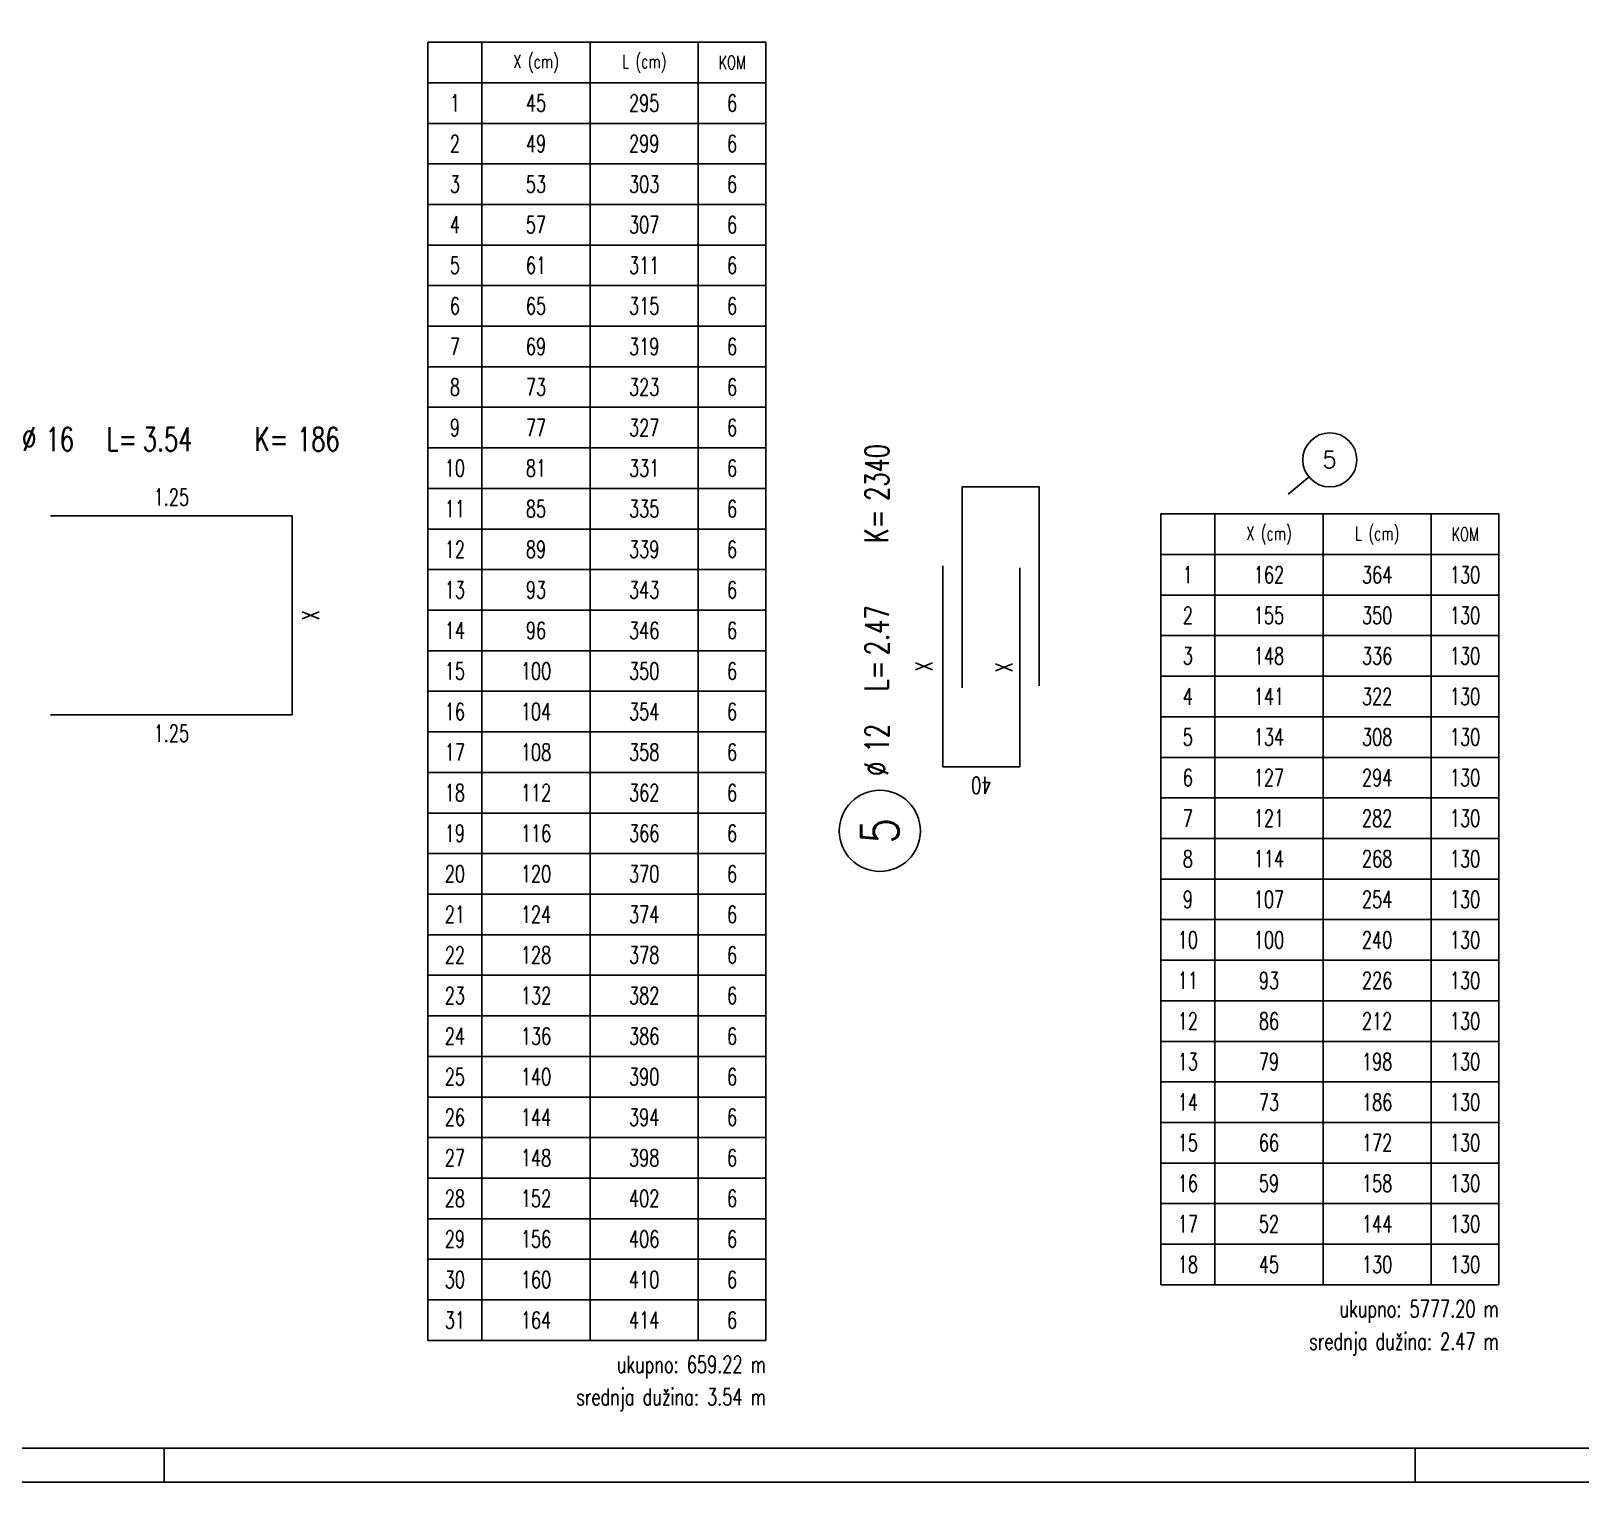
# Model space of a CAD drawing. Extents: x 4565 to 11832, y 737 to 2860.
# Drawn here: x 9019 to 9821, y 737 to 1488 of the extents above; entities that cross this region are included whole.
import ezdxf
from ezdxf.enums import TextEntityAlignment as Align

# ---------------------------------------------------------------- set-up
doc = ezdxf.new("R2010")
doc.units = 0
doc.header["$LTSCALE"] = 35
for name, color, linetype in [('ARM', 1, 'CONTINUOUS'), ('ARM-I', 6, 'CONTINUOUS'), ('BETON', 7, 'CONTINUOUS'), ('CRTICA', 7, 'CONTINUOUS'), ('FILE', 8, 'CONTINUOUS'), ('KOTE', 4, 'CONTINUOUS'), ('TANKO', 8, 'CONTINUOUS')]:
    doc.layers.add(name, color=color, linetype=linetype)
doc.styles.add('KOTE', font='romans.shx', dxfattribs={"width": 0.7})
doc.styles.get("Standard").update_dxf_attribs({"font": 'romans.shx', "width": 0.9})

# ---------------------------------------------------------------- blocks, each defined once
blk = doc.blocks.new('P')
at = {"layer": 'KOTE'}
blk.add_circle((0, 0), 0.4, dxfattribs=at)
blk.add_attdef('P', text='', height=0.25, dxfattribs=at).set_placement((-0.004, 0.004), align=Align.MIDDLE)
blk = doc.blocks.new('POZ')
at = {"layer": 'ARM-I'}
blk.add_circle((0, 0), 0.6, dxfattribs=at)
at = {"layer": 'ARM', "width": 0.7}
for s, p in [('%%c', (0.814, -0.125)), ('L=', (2.064, -0.125)), ('K=', (4.256, -0.125))]:
    blk.add_text(s, height=0.35, dxfattribs=at).set_placement(p)
for tag, p in [('VA', (0.879, 0.435)), ('FI', (1.162, -0.13)), ('DUZ', (2.598, -0.13)), ('KOM', (4.881, -0.13))]:
    blk.add_attdef(tag, p, '', height=0.35, dxfattribs=at)
at = {"layer": 'ARM', "width": 0.7, "flags": 1}
for tag, p in [('TIP', (1.038, -0.896)), ('A', (1.162, -1.411)), ('B', (1.162, -1.918)), ('C', (1.162, -2.426)), ('D', (1.162, -2.934)), ('E', (1.162, -3.441)), ('F', (1.162, -3.949)), ('G', (1.162, -4.457)), ('H', (1.162, -4.964)), ('I', (1.162, -5.472)), ('J', (1.162, -5.98)), ('K', (1.162, -6.487)), ('L', (1.162, -6.995)), ('M', (1.162, -7.503)), ('N', (1.162, -8.011))]:
    blk.add_attdef(tag, p, '', height=0.35, dxfattribs=at)
at = {"layer": 'ARM-I', "width": 0.8}
blk.add_attdef('POZ', text='', height=0.55, dxfattribs=at).set_placement((0, 0), align=Align.MIDDLE)

msp = doc.modelspace()

# ---------------------------------------------------------------- linework, layer by layer
at = {"layer": 'ARM-I'}
for points in [[(9500.79, 1148.22), (9500.79, 1252.22), (9540.79, 1252.22), (9540.79, 1149.22)], [(9029.05, 1237.34), (9154.05, 1237.34), (9154.05, 1134.34), (9029.05, 1134.34)], [(9490.79, 1211.39), (9490.79, 1107.39), (9530.79, 1107.39), (9530.79, 1210.39)]]:
    msp.add_lwpolyline(points, dxfattribs=at)
at = {"layer": 'BETON'}
for points in [[(4565.06, 737.16), (11030.31, 737.16), (11030.31, 2860.17), (4565.06, 2860.17)], [(4652.56, 754.66), (11012.81, 754.66), (11012.81, 2842.67), (4652.56, 2842.67)]]:
    msp.add_lwpolyline(points, close=True, dxfattribs=at)
at = {"layer": 'CRTICA'}
msp.add_line((9680.38, 1257.37), (9669.58, 1248.46), dxfattribs=at)
at = {"layer": 'FILE'}
for p, q in [((9087.81, 737.16), (9087.81, 754.66)), ((9735.31, 737.16), (9735.31, 754.66))]:
    msp.add_line(p, q, dxfattribs=at)
at = {"layer": 'TANKO'}
for p, q in [((9224.29, 1482.46), (9399.29, 1482.46)), ((9224.29, 1482.46), (9224.29, 810.46)), ((9252.29, 1482.46), (9252.29, 810.46)), ((9308.29, 1482.46), (9308.29, 810.46)), ((9364.29, 1482.46), (9364.29, 810.46)), ((9399.29, 1482.46), (9399.29, 810.46)), ((9224.29, 1461.46), (9399.29, 1461.46)), ((9224.29, 1440.46), (9399.29, 1440.46)), ((9224.29, 1419.46), (9399.29, 1419.46)), ((9224.29, 1398.46), (9399.29, 1398.46)), ((9224.29, 1377.46), (9399.29, 1377.46)), ((9224.29, 1356.46), (9399.29, 1356.46)), ((9224.29, 1335.46), (9399.29, 1335.46)), ((9224.29, 1314.46), (9399.29, 1314.46)), ((9224.29, 1293.46), (9399.29, 1293.46)), ((9224.29, 1272.46), (9399.29, 1272.46)), ((9224.29, 1251.46), (9399.29, 1251.46)), ((9603.68, 1238.27), (9778.68, 1238.27)), ((9603.68, 1238.27), (9603.68, 839.27)), ((9631.68, 1238.27), (9631.68, 839.27)), ((9687.68, 1238.27), (9687.68, 839.27)), ((9743.68, 1238.27), (9743.68, 839.27)), ((9778.68, 1238.27), (9778.68, 839.27)), ((9224.29, 1230.46), (9399.29, 1230.46)), ((9603.68, 1217.27), (9778.68, 1217.27)), ((9224.29, 1209.46), (9399.29, 1209.46)), ((9603.68, 1196.27), (9778.68, 1196.27)), ((9224.29, 1188.46), (9399.29, 1188.46)), ((9603.68, 1175.27), (9778.68, 1175.27)), ((9224.29, 1167.46), (9399.29, 1167.46)), ((9603.68, 1154.27), (9778.68, 1154.27)), ((9224.29, 1146.46), (9399.29, 1146.46)), ((9603.68, 1133.27), (9778.68, 1133.27)), ((9224.29, 1125.46), (9399.29, 1125.46)), ((9603.68, 1112.27), (9778.68, 1112.27)), ((9224.29, 1104.46), (9399.29, 1104.46)), ((9603.68, 1091.27), (9778.68, 1091.27)), ((9224.29, 1083.46), (9399.29, 1083.46)), ((9603.68, 1070.27), (9778.68, 1070.27)), ((9224.29, 1062.46), (9399.29, 1062.46)), ((9603.68, 1049.27), (9778.68, 1049.27)), ((9224.29, 1041.46), (9399.29, 1041.46)), ((9603.68, 1028.27), (9778.68, 1028.27)), ((9224.29, 1020.46), (9399.29, 1020.46)), ((9603.68, 1007.27), (9778.68, 1007.27)), ((9224.29, 999.46), (9399.29, 999.46)), ((9603.68, 986.27), (9778.68, 986.27)), ((9224.29, 978.46), (9399.29, 978.46)), ((9603.68, 965.27), (9778.68, 965.27)), ((9224.29, 957.46), (9399.29, 957.46)), ((9603.68, 944.27), (9778.68, 944.27)), ((9224.29, 936.46), (9399.29, 936.46)), ((9603.68, 923.27), (9778.68, 923.27)), ((9224.29, 915.46), (9399.29, 915.46)), ((9603.68, 902.27), (9778.68, 902.27)), ((9224.29, 894.46), (9399.29, 894.46)), ((9603.68, 881.27), (9778.68, 881.27)), ((9224.29, 873.46), (9399.29, 873.46)), ((9603.68, 860.27), (9778.68, 860.27)), ((9224.29, 852.46), (9399.29, 852.46)), ((9603.68, 839.27), (9778.68, 839.27)), ((9224.29, 831.46), (9399.29, 831.46)), ((9224.29, 810.46), (9399.29, 810.46))]:
    msp.add_line(p, q, dxfattribs=at)

# ---------------------------------------------------------------- block references
at = {"layer": 'KOTE', "xscale": 35, "yscale": 35, "zscale": 35}
msp.add_blockref('POZ', (8985.77, 1275.35), dxfattribs=at).add_auto_attribs({'POZ': '11', 'FI': '16', 'DUZ': '3.54', 'KOM': '186'})
at = {"layer": 'KOTE', "xscale": 35, "yscale": 35, "zscale": 35, "rotation": 90}
msp.add_blockref('POZ', (9458.28, 1074.21), dxfattribs=at).add_auto_attribs({'POZ': '5', 'FI': '12', 'DUZ': '2.47', 'KOM': '2340'})
at = {"layer": 'TANKO'}
ref = msp.add_blockref('P', (9691.18, 1266.27), dxfattribs=dict(at, xscale=35, yscale=35, zscale=35))
ref.add_attrib('P', '5', dxfattribs={"layer": 'KOTE', "height": 8.75}).set_placement((9691.06, 1266.42), align=Align.MIDDLE)

# ---------------------------------------------------------------- texts
at = {"layer": 'KOTE', "style": 'KOTE', "width": 0.7}
for p in [(9091.55, 1246.97), (9091.55, 1124.72)]:
    msp.add_text('1.25', height=8.75, dxfattribs=at).set_placement(p, align=Align.MIDDLE)
for s, rotation, p in [('X', 90, (9163.67, 1185.84)), ('X', 90, (9481.17, 1159.39)), ('X', 90, (9522.51, 1158.89)), ('40', 180, (9510.79, 1097.76))]:
    msp.add_text(s, height=8.75, rotation=rotation, dxfattribs=at).set_placement(p, align=Align.MIDDLE)
at = {"layer": 'TANKO', "style": 'KOTE', "width": 0.7}
for s, height, p in [('X (cm)', 7, (9280.29, 1471.96)), ('L (cm)', 7, (9336.29, 1471.96)), ('KOM', 7, (9381.79, 1471.96)), ('1', 8.75, (9238.29, 1450.96)), ('45', 8.75, (9280.29, 1450.96)), ('295', 8.75, (9336.29, 1450.96)), ('6', 8.75, (9381.79, 1450.96)), ('2', 8.75, (9238.29, 1429.96)), ('49', 8.75, (9280.29, 1429.96)), ('299', 8.75, (9336.29, 1429.96)), ('6', 8.75, (9381.79, 1429.96)), ('3', 8.75, (9238.29, 1408.96)), ('53', 8.75, (9280.29, 1408.96)), ('303', 8.75, (9336.29, 1408.96)), ('6', 8.75, (9381.79, 1408.96)), ('4', 8.75, (9238.29, 1387.96)), ('57', 8.75, (9280.29, 1387.96)), ('307', 8.75, (9336.29, 1387.96)), ('6', 8.75, (9381.79, 1387.96)), ('5', 8.75, (9238.29, 1366.96)), ('61', 8.75, (9280.29, 1366.96)), ('311', 8.75, (9336.29, 1366.96)), ('6', 8.75, (9381.79, 1366.96)), ('6', 8.75, (9238.29, 1345.96)), ('65', 8.75, (9280.29, 1345.96)), ('315', 8.75, (9336.29, 1345.96)), ('6', 8.75, (9381.79, 1345.96)), ('7', 8.75, (9238.29, 1324.96)), ('69', 8.75, (9280.29, 1324.96)), ('319', 8.75, (9336.29, 1324.96)), ('6', 8.75, (9381.79, 1324.96)), ('8', 8.75, (9238.29, 1303.96)), ('73', 8.75, (9280.29, 1303.96)), ('323', 8.75, (9336.29, 1303.96)), ('6', 8.75, (9381.79, 1303.96)), ('9', 8.75, (9238.29, 1282.96)), ('77', 8.75, (9280.29, 1282.96)), ('327', 8.75, (9336.29, 1282.96)), ('6', 8.75, (9381.79, 1282.96)), ('10', 8.75, (9238.29, 1261.96)), ('81', 8.75, (9280.29, 1261.96)), ('331', 8.75, (9336.29, 1261.96)), ('6', 8.75, (9381.79, 1261.96)), ('11', 8.75, (9238.29, 1240.96)), ('85', 8.75, (9280.29, 1240.96)), ('335', 8.75, (9336.29, 1240.96)), ('6', 8.75, (9381.79, 1240.96)), ('X (cm)', 7, (9659.68, 1227.77)), ('L (cm)', 7, (9715.68, 1227.77)), ('KOM', 7, (9761.18, 1227.77)), ('12', 8.75, (9238.29, 1219.96)), ('89', 8.75, (9280.29, 1219.96)), ('339', 8.75, (9336.29, 1219.96)), ('6', 8.75, (9381.79, 1219.96)), ('1', 8.75, (9617.68, 1206.77)), ('162', 8.75, (9659.68, 1206.77)), ('364', 8.75, (9715.68, 1206.77)), ('130', 8.75, (9761.18, 1206.77)), ('13', 8.75, (9238.29, 1198.96)), ('93', 8.75, (9280.29, 1198.96)), ('343', 8.75, (9336.29, 1198.96)), ('6', 8.75, (9381.79, 1198.96)), ('2', 8.75, (9617.68, 1185.77)), ('155', 8.75, (9659.68, 1185.77)), ('350', 8.75, (9715.68, 1185.77)), ('130', 8.75, (9761.18, 1185.77)), ('14', 8.75, (9238.29, 1177.96)), ('96', 8.75, (9280.29, 1177.96)), ('346', 8.75, (9336.29, 1177.96)), ('6', 8.75, (9381.79, 1177.96)), ('3', 8.75, (9617.68, 1164.77)), ('148', 8.75, (9659.68, 1164.77)), ('336', 8.75, (9715.68, 1164.77)), ('130', 8.75, (9761.18, 1164.77)), ('15', 8.75, (9238.29, 1156.96)), ('100', 8.75, (9280.29, 1156.96)), ('350', 8.75, (9336.29, 1156.96)), ('6', 8.75, (9381.79, 1156.96)), ('4', 8.75, (9617.68, 1143.77)), ('141', 8.75, (9659.68, 1143.77)), ('322', 8.75, (9715.68, 1143.77)), ('130', 8.75, (9761.18, 1143.77)), ('16', 8.75, (9238.29, 1135.96)), ('104', 8.75, (9280.29, 1135.96)), ('354', 8.75, (9336.29, 1135.96)), ('6', 8.75, (9381.79, 1135.96)), ('5', 8.75, (9617.68, 1122.77)), ('134', 8.75, (9659.68, 1122.77)), ('308', 8.75, (9715.68, 1122.77)), ('130', 8.75, (9761.18, 1122.77)), ('17', 8.75, (9238.29, 1114.96)), ('108', 8.75, (9280.29, 1114.96)), ('358', 8.75, (9336.29, 1114.96)), ('6', 8.75, (9381.79, 1114.96)), ('6', 8.75, (9617.68, 1101.77)), ('127', 8.75, (9659.68, 1101.77)), ('294', 8.75, (9715.68, 1101.77)), ('130', 8.75, (9761.18, 1101.77)), ('18', 8.75, (9238.29, 1093.96)), ('112', 8.75, (9280.29, 1093.96)), ('362', 8.75, (9336.29, 1093.96)), ('6', 8.75, (9381.79, 1093.96)), ('7', 8.75, (9617.68, 1080.77)), ('121', 8.75, (9659.68, 1080.77)), ('282', 8.75, (9715.68, 1080.77)), ('130', 8.75, (9761.18, 1080.77)), ('19', 8.75, (9238.29, 1072.96)), ('116', 8.75, (9280.29, 1072.96)), ('366', 8.75, (9336.29, 1072.96)), ('6', 8.75, (9381.79, 1072.96)), ('8', 8.75, (9617.68, 1059.77)), ('114', 8.75, (9659.68, 1059.77)), ('268', 8.75, (9715.68, 1059.77)), ('130', 8.75, (9761.18, 1059.77)), ('20', 8.75, (9238.29, 1051.96)), ('120', 8.75, (9280.29, 1051.96)), ('370', 8.75, (9336.29, 1051.96)), ('6', 8.75, (9381.79, 1051.96)), ('9', 8.75, (9617.68, 1038.77)), ('107', 8.75, (9659.68, 1038.77)), ('254', 8.75, (9715.68, 1038.77)), ('130', 8.75, (9761.18, 1038.77)), ('21', 8.75, (9238.29, 1030.96)), ('124', 8.75, (9280.29, 1030.96)), ('374', 8.75, (9336.29, 1030.96)), ('6', 8.75, (9381.79, 1030.96)), ('10', 8.75, (9617.68, 1017.77)), ('100', 8.75, (9659.68, 1017.77)), ('240', 8.75, (9715.68, 1017.77)), ('130', 8.75, (9761.18, 1017.77)), ('22', 8.75, (9238.29, 1009.96)), ('128', 8.75, (9280.29, 1009.96)), ('378', 8.75, (9336.29, 1009.96)), ('6', 8.75, (9381.79, 1009.96)), ('11', 8.75, (9617.68, 996.77)), ('93', 8.75, (9659.68, 996.77)), ('226', 8.75, (9715.68, 996.77)), ('130', 8.75, (9761.18, 996.77)), ('23', 8.75, (9238.29, 988.96)), ('132', 8.75, (9280.29, 988.96)), ('382', 8.75, (9336.29, 988.96)), ('6', 8.75, (9381.79, 988.96)), ('12', 8.75, (9617.68, 975.77)), ('86', 8.75, (9659.68, 975.77)), ('212', 8.75, (9715.68, 975.77)), ('130', 8.75, (9761.18, 975.77)), ('24', 8.75, (9238.29, 967.96)), ('136', 8.75, (9280.29, 967.96)), ('386', 8.75, (9336.29, 967.96)), ('6', 8.75, (9381.79, 967.96)), ('13', 8.75, (9617.68, 954.77)), ('79', 8.75, (9659.68, 954.77)), ('198', 8.75, (9715.68, 954.77)), ('130', 8.75, (9761.18, 954.77)), ('25', 8.75, (9238.29, 946.96)), ('140', 8.75, (9280.29, 946.96)), ('390', 8.75, (9336.29, 946.96)), ('6', 8.75, (9381.79, 946.96)), ('14', 8.75, (9617.68, 933.77)), ('73', 8.75, (9659.68, 933.77)), ('186', 8.75, (9715.68, 933.77)), ('130', 8.75, (9761.18, 933.77)), ('26', 8.75, (9238.29, 925.96)), ('144', 8.75, (9280.29, 925.96)), ('394', 8.75, (9336.29, 925.96)), ('6', 8.75, (9381.79, 925.96)), ('15', 8.75, (9617.68, 912.77)), ('66', 8.75, (9659.68, 912.77)), ('172', 8.75, (9715.68, 912.77)), ('130', 8.75, (9761.18, 912.77)), ('27', 8.75, (9238.29, 904.96)), ('148', 8.75, (9280.29, 904.96)), ('398', 8.75, (9336.29, 904.96)), ('6', 8.75, (9381.79, 904.96)), ('16', 8.75, (9617.68, 891.77)), ('59', 8.75, (9659.68, 891.77)), ('158', 8.75, (9715.68, 891.77)), ('130', 8.75, (9761.18, 891.77)), ('28', 8.75, (9238.29, 883.96)), ('152', 8.75, (9280.29, 883.96)), ('402', 8.75, (9336.29, 883.96)), ('6', 8.75, (9381.79, 883.96)), ('17', 8.75, (9617.68, 870.77)), ('52', 8.75, (9659.68, 870.77)), ('144', 8.75, (9715.68, 870.77)), ('130', 8.75, (9761.18, 870.77)), ('29', 8.75, (9238.29, 862.96)), ('156', 8.75, (9280.29, 862.96)), ('406', 8.75, (9336.29, 862.96)), ('6', 8.75, (9381.79, 862.96)), ('18', 8.75, (9617.68, 849.77)), ('45', 8.75, (9659.68, 849.77)), ('130', 8.75, (9715.68, 849.77)), ('130', 8.75, (9761.18, 849.77)), ('30', 8.75, (9238.29, 841.96)), ('160', 8.75, (9280.29, 841.96)), ('410', 8.75, (9336.29, 841.96)), ('6', 8.75, (9381.79, 841.96)), ('31', 8.75, (9238.29, 820.96)), ('164', 8.75, (9280.29, 820.96)), ('414', 8.75, (9336.29, 820.96)), ('6', 8.75, (9381.79, 820.96))]:
    msp.add_text(s, height=height, dxfattribs=at).set_placement(p, align=Align.MIDDLE)
for s, p in [('ukupno: 5777.20 m', (9778.68, 822.47)), ('srednja dužina: 2.47 m', (9778.68, 805.67)), ('ukupno: 659.22 m', (9399.29, 793.66)), ('srednja dužina: 3.54 m', (9399.29, 776.86))]:
    msp.add_text(s, height=8.75, dxfattribs=at).set_placement(p, align=Align.RIGHT)

doc.saveas('drawing.dxf')
